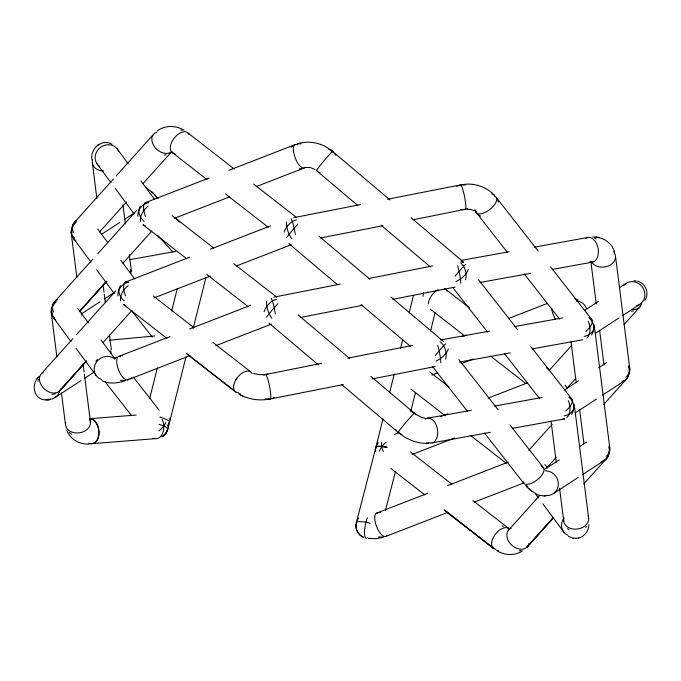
<?xml version="1.0" encoding="UTF-8"?>
<svg xmlns="http://www.w3.org/2000/svg" width="681" height="681" viewBox="0 0 681 681"><rect width="100%" height="100%" fill="white"/><g stroke="black" fill="none" stroke-linecap="round" stroke-linejoin="round"><path stroke-width="1.02" d="M588.903 524.685C588.784 530.797 584.519 536.824 578.373 538.075M356.027 524.336C355.252 529.809 358.666 535.368 363.756 537.445M38.127 381.19L38.425 379.428M400.505 348.621L402.735 339.427M409.187 312.868L413.41 295.503M430.588 331.043L435.057 312.656M149.65 398.64L157.345 367.987M171.663 310.996L177.307 288.514M186.041 356.708L167.875 429.03L165.543 433.797L161.993 436.921M193.174 328.327L206.002 277.244M375.844 447.417L383.011 418.892M389.66 392.401L394.265 374.056M410.924 410.72L415.538 392.375M375.861 447.34L356.291 522.778C354.792 528.601 358.061 535.257 363.731 537.386M385.344 510.699L395.389 471.959M646.167 297.793C648.831 291.119 644.558 282.887 637.586 281.21M169.62 422.101L167.96 425.77M167.756 429.532L166.087 433.099L162.623 436.47M376.372 445.834L378.176 442.752M376.559 445.357L377.121 444.174M644.924 300.508L645.971 298.372M357.253 520.139L358.7 517.96M167.22 431.005L165.764 433.559L162.189 436.785M235.566 380.364L236.001 379.606M376.695 445.068L377.819 443.229M236.001 379.606L236.979 378.117M38.945 376.602C31.854 382.943 32.577 396.316 42.494 399.492M37.055 379.028L38.485 377.197M585.839 527.469L586.673 526.439M95.91 361.194L97.332 359.44M79.668 311.353L106.432 281.423L79.49 311.523M60.311 390.179L86.41 360.99M527.681 546.392L553.074 517.986M86.334 361.049L59.4 391.158L86.053 361.509M552.998 518.062L526.762 547.371L553.423 517.722M74.348 222.525L113.344 179.103M116.179 175.945L153.753 134.097M99.664 231.872L126.606 201.865M142.916 183.708L171.987 151.335M97.766 253.707L136.515 210.531M54.386 301.998L92.863 259.163M122.938 263.206L151.906 230.936M79.422 311.634L106.755 281.219M41.371 373.733L72.876 338.661M76.374 334.763L115.847 290.796M102.925 342.739L131.935 310.417M549.082 370.566L571.768 345.301M566.601 388.596L575.82 378.33M624.026 324.641L639.629 307.267M528.831 450.328L552.189 424.314M547.064 467.566L556.266 457.317M603.689 404.497L627.048 378.483M508.741 529.946L539.539 495.657M583.736 483.97L607.086 457.955M112.144 144.338C101.844 137.979 89.305 149.216 92.097 160.401M130.224 378.551L131.373 377.597M291.034 147.283L292.77 145.853M114.417 359.21L116.145 357.78M98.719 144.474L97.357 145.428M157.158 130.99C164.828 125.057 175.911 125.227 184.006 130.224M101.316 234.451L119.796 222.423M124.197 219.554L133.876 213.255M81.371 313.907L99.869 301.87M104.278 299.002L113.965 292.694M55.297 397.355L80.996 380.619M84.495 378.347L94.106 372.098M584.341 310.562L598.42 301.402M619.54 287.654L625.703 283.645M595.288 333.367L619.046 317.908M622.57 315.609L639.289 304.73M564.387 390.026L578.484 380.849M598.752 367.663L606.677 362.505M575.334 412.831L596.479 399.075M602.651 395.057L623.796 381.292M544.323 469.567L559.288 459.837M579.522 446.659L586.562 442.08M553.517 493.521L578.16 477.483M582.553 474.623L604.558 460.305M522.489 550.92C514.921 556.002 504.621 555.432 496.994 550.776M272.715 398.24L274.145 397.474M456.755 186.356C469.498 181.172 485.332 185.343 494.593 195.421M55.391 393.72L51.935 394.639M145.13 202.768L209.195 177.937M228.91 170.301L295.622 144.44M174.251 218.363L229.454 196.971M256.065 186.654L304.364 167.935M125.491 282.079L189.676 257.197M210.412 249.161L270.646 225.82M153.983 297.92L210.267 276.111M236.613 265.896L291.238 244.726M118.639 356.469L169.892 336.601M189.607 328.957L250.719 305.275M127.381 379.964L190.152 355.635M215.775 345.701L271.293 324.19M508.213 318.631L547.396 303.42M431.856 375.069L437.772 372.779M461.241 363.663L473.15 359.04M394.35 434.461L398.3 432.929M440.76 416.474L447.672 413.793M488.158 398.104L527.656 382.79M411.979 454.516L454.44 438.062M427.566 493.359L376.985 512.963L380.713 512.299M447.281 485.715L508.392 462.033M385.727 536.458L447.826 512.393M474.436 502.076L523.723 482.982M461.965 336.567L465.932 335.035M125.415 380.67C117.975 383.199 109.232 384.433 101.997 380.611M263.138 375.044L321.798 363.262M413.171 219.767L467.779 208.795M297.674 143.708C309.642 140.056 323.245 143.265 332.626 151.446L330.787 149.948L390.077 199.976M114.953 357.627L116.979 357.091M383.037 537.352L376.057 538.68L368.804 538.526M293.639 217.707L360.402 204.581M387.515 199.244L460.535 184.891L465.395 184.909M320.342 238.018L382.926 225.717M273.788 297.171L340.27 284.096M368.319 278.58L432.724 265.913M300.398 317.499L362.718 305.25M392.843 299.325L455.172 287.067M347.872 358.138L412.541 345.42M242.794 396.078C251.323 399.985 261.112 400.709 270.263 398.964L343.275 384.603M372.481 378.857L435.065 366.548M369.877 538.245L368.83 538.348M129.782 259.691L175.664 251.383M461.233 260.397L509.107 251.723M534.108 247.203L588.324 237.397M480.003 282.487L530.644 273.328M552.351 269.395L592.657 262.1M440.701 339.964L489.707 331.094M514.725 326.565L562.676 317.882M459.505 362.054L510.265 352.869M531.989 348.936L582.664 339.759M427.685 418.185L471.439 410.268M494.355 406.114L542.272 397.449M432.018 442.888L490.354 432.333M512.231 428.375L564.311 418.951A12.556 8.019 79.7 0 1 562.591 419.045M305.726 167.526L310.008 167.466L315.031 169.509M573.079 538.177L576.271 538.365M164.308 155.013L166.147 154.74M631.679 311.2L633.509 310.936M519.297 550.852L521.127 550.58M575.896 538.424L578.748 538.016M264.39 374.524L258.891 374.678L253.741 373.546M49.372 399.985L46.972 400.258L42.299 399.441M50.505 399.338L45.925 399.381M465.327 209.51L460.577 209.493M270.263 398.964L265.522 398.93M109.598 340.236L154.647 335.98M265.471 374.337L267.897 374.107M136.149 415.044L89.841 418.687A12.556 8.078 85.5 0 1 98.915 431.924A12.556 8.078 85.5 0 1 90.045 443.561M92.352 443.637L157.234 438.513M428.715 443.271C417.606 444.131 406.6 439.415 398.198 432.367L341.641 384.544M299.529 168.752L301.785 168.641M297.844 143.844L301.062 143.793M125.159 380.56L120.503 380.373M383.156 537.156L378.5 536.968M121.209 355.771L122.716 355.703M467.328 209.246L471.184 209.552L474.274 210.829M89.049 444.012C79.626 444.753 69.82 439.177 66.738 430.034M592.776 236.971C602.319 236.46 611.87 242.615 614.594 251.91M545.098 496.253L537.871 494.942L530.397 490.192M88.896 443.603L91.169 443.731M634.028 280.742L636.301 280.921M180.814 130.114L182.27 130.233M502.101 526.03L503.557 526.149M544.136 495.547L546.443 495.759M425.174 418.27L421.496 417.47L422.297 417.725L415.308 413.954M596.071 237.116L597.603 237.388M597.884 237.439L599.467 237.712M426.749 442.718L428.579 443.101M152.706 438.266L153.174 438.368M568.431 536.415L573.496 538.279M574.909 298.772L578.075 299.938M461.097 261.691L462.654 262.176M238.869 393.601L240.733 394.171M496.866 550.197L498.73 550.767M462.263 262.066L463.608 262.56M174.268 153.761L175.579 154.289M328.395 149.062L332.72 151.471L335.733 155.259M401.773 434.452L398.198 432.367M318.546 172.012L320.053 172.668M410.115 410.847L414.414 413.222L416.108 414.984M143.802 225.215L145.164 225.837M123.84 304.688L125.883 305.616M238.963 394.154L241.806 395.618M240.827 395.167L243.696 396.495M594.504 238.01L596.079 238.827M145.725 187.326L153.106 193.123M491.937 193.779L493.734 194.945M526.03 485.434L527.835 486.6M478.743 214.992L480.539 216.158M567.52 528.643L569.095 529.809M69.3 432.478L71.803 434.333M445.8 289.434L469.26 307.701M546.349 367.731L549.695 370.345M430.315 309.174L464.672 335.92M490.643 356.146L525.834 383.556M187.394 132.514L234.315 169.05M253.587 184.057L296.32 217.333M171.91 152.246L207.101 179.656M225.53 194.008L268.263 227.284M429.754 371.945L449 386.936M410.924 389.081L445.229 415.793M470.341 435.346L506.323 463.369M276.767 297.137L233.728 263.649M172.123 215.647L213.817 248.131M143.291 224.985L186.671 258.746M206.666 274.315L248.08 306.578M410.481 451.963L451.903 484.242M472.776 500.484L508.681 528.422M390.86 468.46L424.833 494.908M443.952 509.788L494.057 548.758L444.642 510.265L493.197 548.162M213.11 342.586L250.685 371.826M153.31 296.014L193.906 327.646M123.746 304.773L166.836 338.321M236.06 392.162L186.645 353.669L235.2 391.566M541.02 465.395L541.889 466.119M411.086 217.733L463.599 262.142M316.503 170.616L357.712 205.449M381.139 225.266L430.426 266.935M318.878 236.103L369.911 279.244M390.962 297.052L443.612 341.564M288.897 243.602L337.495 284.692M360.99 304.552L410.396 346.323M298.065 314.852L349.779 358.572M370.779 376.338L414.414 413.222M268.927 323.066L318.214 364.735M525.953 485.936L531.767 491.393M528.209 488.277L529.418 489.341M154.298 194.374L155.302 195.404L151.94 191.914M156.69 197.064L158.111 198.622M175.213 217.35L179.495 222.032M157.924 235.6L172.889 251.987M496.279 197.456L538.177 251.025M550.614 266.926L591.857 319.661M507.217 252.157L476.445 212.812L474.708 209.816L475.993 212.097M524.234 273.915L559.586 319.117M478.437 279.627L517.747 329.876M530.805 346.578L571.895 399.134M452.661 287.399L487.715 332.217M504.604 353.814L539.71 398.7M458.875 359.602L498.186 409.86M509.958 424.918L543.319 467.566M432.444 366.531L467.472 411.324M484.378 432.946L523.485 482.931M132.088 311.268L152.221 337.018M133.255 377.044L159.235 410.26M104.985 381.607L131.612 415.657M565.043 385.182L567.554 388.579M544.962 464.459L547.473 467.847M542.817 503.761L564.013 532.389M116.987 148.611L128.283 163.891M140.848 180.865L154.655 199.542M97.102 163.908L110.918 182.576M115.31 188.518L134.148 213.987M97.681 228.969L107.717 242.538M120.895 260.355L134.702 279.014M73.403 238.324L90.973 262.074M96.617 269.71L114.187 293.46M77.719 308.442L88.394 322.871M100.95 339.845L114.136 357.67M53.441 317.797L71.02 341.564M76.042 348.357L96.14 375.512M535.436 493.785L538.509 497.939M395.627 429.268L396.529 430.647M613.751 251.144L614.637 252.813M497.777 200.112L498.475 202.146M615.522 256.414L629.857 369.34M590.887 261.564L596.25 303.786M599.595 330.166L604.013 364.999M594.76 329.51L609.81 448.124M571.044 341.905L576.203 382.569M579.633 409.604L583.983 443.893M588.673 518.403L574.347 405.467M551.048 421.164L556.266 462.288M559.561 488.251L563.774 521.442M122.989 204.938L125.398 223.938M129.279 254.549L131.424 271.43M92.327 162.597L96.881 198.486M103.069 284.777L104.006 292.123M104.27 294.226L105.334 302.619M109.462 335.163L111.326 349.864M71.105 232.187L76.834 277.32M81.362 313.013L81.626 315.116M83.014 363.501L84.086 371.937M84.35 374.048L90.377 421.548M51.143 311.66L56.906 357.04M61.46 392.928L65.478 424.586M168.147 425.387L168.233 426.468M168.096 424.476L168.198 426.212M375.495 449.775L375.58 451.384M169.875 418.134L169.969 419.743M375.546 449.12L375.563 450.413M375.512 449.528L375.512 450.584M89.483 418.772A12.556 8.019 79.7 0 1 98.966 432.086A12.556 8.019 79.7 0 1 90.956 443.51M89.5 419.096A12.556 9.525 -7.2 0 1 79.371 432.835A12.556 9.525 -7.2 0 1 65.648 422.424M54.565 317.542A12.556 9.525 -7.2 0 1 52.037 307.523M52.173 313.422A12.556 11.764 56.9 0 1 57.732 299.41M55.851 320.215A12.556 11.441 -36.5 0 1 56.157 301.819M53.578 312.077A12.556 9.202 41.9 0 1 56.736 300.355M101.495 379.445A12.556 11.441 -36.5 0 1 95.97 362.905A12.556 11.441 -36.5 0 1 114.127 358.461M128.803 378.942A12.556 4.937 68.8 0 1 118.46 369.63A12.556 4.937 68.8 0 1 120.384 356.512M271.753 318.163A12.556 4.937 68.8 0 1 266.663 301.428M264.092 311.694A12.556 7.176 -52.1 0 1 276.477 299.376M266.526 317.159A12.556 0.604 -49.8 0 1 277.899 303.607M398.7 432.094A12.556 0.604 -49.8 0 1 405.774 422.535A12.556 0.604 -49.8 0 1 414.244 413.699M425.497 418.934A12.556 8.019 79.7 0 1 437.551 429.694A12.556 8.019 79.7 0 1 429.132 442.735M568.329 400.683A12.556 8.019 79.7 0 1 566.89 417.555M574.143 404.208A12.556 9.525 -7.2 0 1 564.191 415.904M564.575 418.789A12.556 11.764 56.9 0 1 563.732 418.909M568.907 397.117A12.556 11.764 56.9 0 1 571.563 414.465M588.018 515.84A12.556 9.525 -7.2 0 1 576.747 529.094A12.556 9.525 -7.2 0 1 564.03 517.952M568.082 535.36A12.556 11.441 -36.5 0 1 563.374 519.041M386.689 535.7A12.556 4.937 68.8 0 1 376.874 527.273A12.556 4.937 68.8 0 1 377.214 512.929M367.263 537.649A12.556 3.243 -79.1 0 1 364.488 532.559A12.556 3.243 -79.1 0 1 367.365 517.866M356.427 523.314A12.556 2.886 14.5 0 1 370.081 523.263M387.046 447.17A12.556 2.886 14.5 0 0 376.167 448.124A12.556 2.545 14.1 0 1 386.961 447.502M427.2 292.175A12.556 2.205 13.7 0 1 428.068 292.387M422.986 296.354A12.556 3.243 -79.1 0 1 423.599 292.839M444.225 288.54A12.556 7.176 -52.1 0 1 447 291.238M428.306 303.862A12.556 7.176 -52.1 0 1 437.985 289.646M608.567 453.725A12.556 11.441 -36.5 0 0 609.24 446.242A12.556 9.525 -7.2 0 1 606.005 456.466M608.533 452.244A12.556 9.202 41.9 0 1 602.983 460.56M608.865 447.051A12.556 11.764 56.9 0 1 600.948 461.956M594.104 324.735A12.556 9.525 -7.2 0 1 584.153 336.44M588.869 317.644A12.556 11.764 56.9 0 1 591.525 334.992M590.921 318.759A12.556 5.78 -38 0 1 585.72 331.451M494.5 196.188A12.556 5.78 -38 0 1 490.141 209.246A12.556 5.78 -38 0 1 475.772 211.323M460.194 185.547A12.556 1.643 78.9 0 1 464.544 196.605A12.556 1.643 78.9 0 1 464.91 209.169M291.213 218.89A12.556 1.643 78.9 0 1 295.282 234.383M284.054 232.221A12.556 7.176 -52.1 0 1 296.439 219.903M291.715 238.69A12.556 4.937 68.8 0 1 286.624 221.963M174.021 153.285A12.556 7.176 -52.1 0 1 174.234 138.09A12.556 7.176 -52.1 0 1 188.867 134.319M171.629 151.65A12.556 9.202 41.9 0 1 154.723 147.113A12.556 9.202 41.9 0 1 156.758 132.199M73.539 232.604A12.556 9.202 41.9 0 1 76.085 221.18M75.812 240.742A12.556 11.441 -36.5 0 1 76.119 222.346M71.905 233.089A12.556 11.764 56.9 0 1 76.272 220.823M74.527 238.069A12.556 9.525 -7.2 0 1 71.692 228.714M155.736 196.809A12.556 5.78 -38 0 1 157.686 198.384M130.275 269.404A12.556 9.525 -7.2 0 1 131.237 271.259M103.597 170.999A12.556 9.525 -7.2 0 1 92.667 159.797M99.511 166.326A12.556 11.441 -36.5 0 1 100.167 147.641A12.556 11.441 -36.5 0 1 118.622 151.276M137.877 216.422A12.556 11.441 -36.5 0 1 148.892 202.649M144.168 221.436A12.556 9.202 41.9 0 1 140.448 206.156M143.631 224.909A12.556 7.176 -52.1 0 1 143.138 224.721M140.618 221.444A12.556 7.176 -52.1 0 1 148.092 206.147M145.513 216.405A12.556 4.937 68.8 0 1 145.334 202.657M271.251 298.363A12.556 1.643 78.9 0 1 275.32 313.847M457.683 265.896A12.556 1.643 78.9 0 1 460.807 283.236M460.637 262.823A12.556 8.019 79.7 0 1 465.651 279.695M585.634 238.486A12.556 8.019 79.7 0 1 598.105 248.463A12.556 8.019 79.7 0 1 589.763 261.947M614.168 252.634A12.556 9.525 -7.2 0 1 608.09 266.058A12.556 9.525 -7.2 0 1 591.321 261.564M628.869 366.165A12.556 9.525 -7.2 0 1 625.967 376.993M628.546 366.736A12.556 11.764 56.9 0 1 621.719 382.245M628.529 374.252A12.556 9.202 41.9 0 1 622.238 381.232M628.972 365.978A12.556 11.441 -36.5 0 1 628.154 375.044M555.67 319.585A12.556 4.937 68.8 0 1 551.525 308.297M576.16 300.959A12.556 11.441 -36.5 0 1 586.273 308.263M570.116 397.874A12.556 5.78 -38 0 1 565.758 410.924M468.23 269.421A12.556 5.78 -38 0 1 455.912 281.602M455.104 276.171A12.556 0.604 -49.8 0 1 465.523 264.458M316.98 170.301A12.556 0.604 -49.8 0 1 324.054 160.742A12.556 0.604 -49.8 0 1 332.524 151.906M305.326 167.177A12.556 4.937 68.8 0 1 295.333 158.341L293.656 152.493A12.556 4.937 68.8 0 1 297.444 144.772M130.335 270.57A12.556 11.764 56.9 0 1 130.999 273.149M159.831 417.147A12.556 2.545 14.1 0 1 168.599 422.875M158.937 424.331A12.556 2.545 14.1 0 1 167.177 429.711M165.841 422.331A12.556 5.78 -38 0 1 158.886 430.911M117.915 295.886A12.556 11.441 -36.5 0 1 128.93 282.121M124.206 300.908A12.556 9.202 41.9 0 1 120.486 285.628M125.551 295.877A12.556 4.937 68.8 0 1 126.436 281.943M120.656 300.917A12.556 7.176 -52.1 0 1 128.13 285.62M286.488 237.686A12.556 0.604 -49.8 0 1 297.861 224.134M435.142 355.644A12.556 0.604 -49.8 0 1 445.561 343.931M448.268 348.893A12.556 5.78 -38 0 1 435.951 361.075M541.787 466.647A12.556 5.78 -38 0 1 537.079 479.977A12.556 5.78 -38 0 1 523.025 481.314M545.328 470.886A12.556 11.764 56.9 0 1 558.36 483.757A12.556 11.764 56.9 0 1 545.677 495.445M528.975 543.566A12.556 9.202 41.9 0 1 512.172 545.558A12.556 9.202 41.9 0 1 511.09 528.303M495.862 549.269A12.556 7.176 -52.1 0 1 494.721 535.079A12.556 7.176 -52.1 0 1 509.601 529.307M379.385 451.197A12.556 7.176 -52.1 0 1 386.127 442.216M383.233 451.631A12.556 4.937 68.8 0 1 381.615 442.301M641.476 303.241A12.556 9.202 41.9 0 1 631.432 309.378M623.677 285.475A12.556 11.764 57 0 1 642.864 287.765A12.556 11.764 57 0 1 636.403 305.922M588.29 321.211A12.556 8.019 79.7 0 1 586.852 338.082M440.113 341.896A12.556 8.019 79.7 0 1 445.689 359.168M437.721 345.369A12.556 1.643 78.9 0 1 440.845 362.709M265.13 375.001A12.556 1.643 78.9 0 1 269.48 386.059A12.556 1.643 78.9 0 1 269.846 398.615M238.444 392.699A12.556 7.185 -52.1 0 1 236.979 378.108A12.556 7.185 -52.1 0 1 252.157 373.639M61.188 388.655A12.556 9.202 41.9 0 1 44.469 389.047A12.556 9.202 41.9 0 1 43.107 372.388M59.911 390.196A12.556 11.764 56.9 0 1 50.019 399.304M110.654 350.885A12.556 11.764 56.9 0 1 111.148 353.499M155.515 196.281A12.556 6.197 -42.4 0 1 157.515 198.614M162.291 419.539A12.556 8.078 85.5 0 1 162.58 433.448A12.556 8.078 85.5 0 1 154.357 438.258"/></g></svg>
